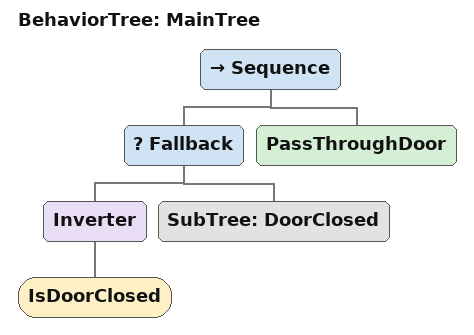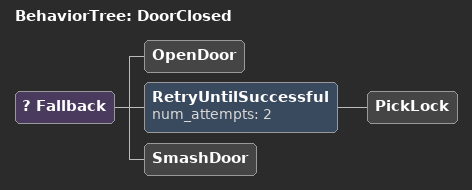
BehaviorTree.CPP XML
<root BTCPP_format="4">
	<BehaviorTree ID="MainTree">
		<Sequence>
			<Fallback>
				<Inverter>
					<!-- if the door is closed, fallback to the subtree, i.e. IsDoorClosed returns SUCCESS which is inverted to FAILURE, prompting the fallback tree to tick -->
					<IsDoorClosed/>
				</Inverter>
				<SubTree ID="DoorClosed"/>
			</Fallback>
			<!-- if the subtree strategies succeed, then door is open, pass through it -->
			<PassThroughDoor/>
		</Sequence>
	</BehaviorTree>
	<BehaviorTree ID="DoorClosed">
		<Fallback>
			<!-- try opening door -->
			<OpenDoor/>
			<!-- if the door is not open, try picking it num_attempts times. 3 or more to succeed -->
			<RetryUntilSuccessful num_attempts="2">
				<PickLock/>
			</RetryUntilSuccessful>
			<!-- if pick lock failed, smash door -->
			<SmashDoor/>
		</Fallback>
	</BehaviorTree>
</root>
